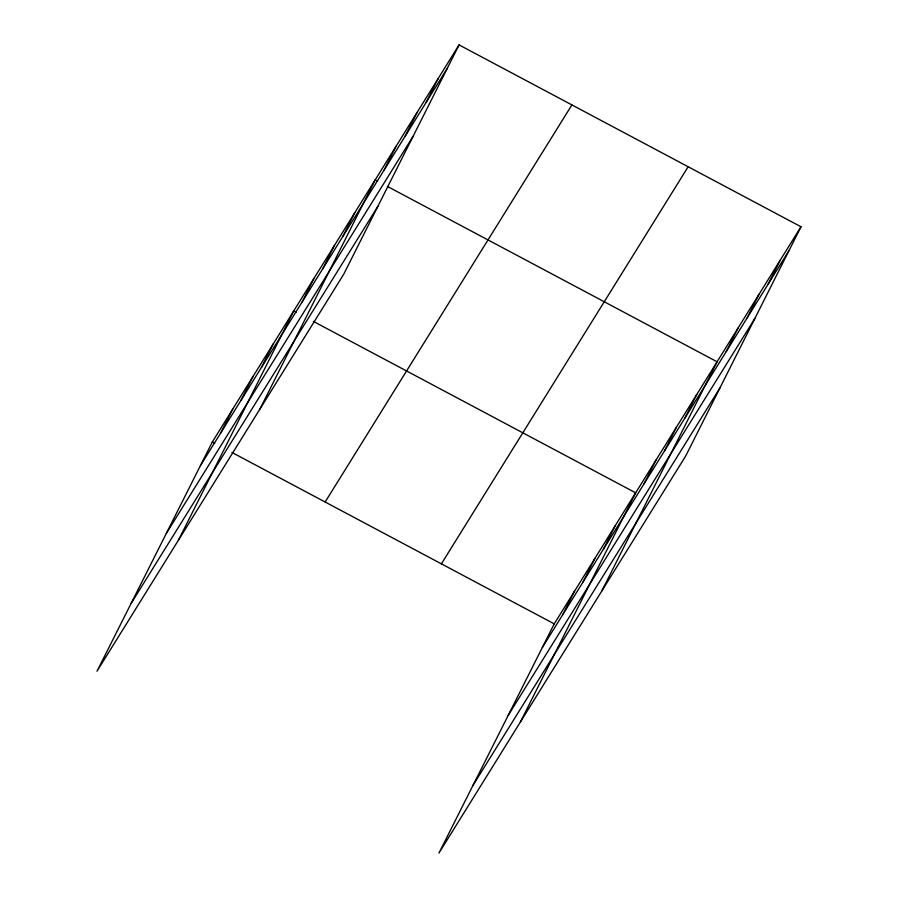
<?xml version="1.0" encoding="UTF-8"?>
<svg xmlns="http://www.w3.org/2000/svg" width="898" height="898" viewBox="0 0 898 898"><rect width="100%" height="100%" fill="white"/><g stroke="black" fill="none" stroke-linecap="round" stroke-linejoin="round"><path stroke-width="1.35" d="M459.069 44.9L212.298 442.007L97.006 671.233L343.777 274.137L459.069 44.9L800.994 226.767L685.702 455.993L438.931 853.1L554.223 623.863L800.994 226.767M220.751 432.915L232.661 409.241M241.113 400.149L253.023 376.475M261.475 367.394L273.374 343.721M178.444 540.192L293.736 310.955L296.183 312.268M302.188 301.874L314.098 278.2M322.55 269.108L334.449 245.435M342.901 236.342L354.811 212.68M259.881 409.151L375.173 179.914L377.62 181.216M384.243 169.834L396.141 146.161M405.211 136.081L417.121 112.407M426.191 102.327L438.101 78.654M562.676 614.782L574.574 591.109M583.027 582.016L594.936 558.343M603.389 549.262L615.298 525.588M520.357 722.059L635.649 492.822L313.357 321.394M644.102 483.73L656.011 460.068M664.464 450.976L676.374 427.302M684.826 418.21L696.725 394.536M601.795 591.007L717.087 361.782L387.431 186.436M726.156 351.702L738.066 328.028M747.136 317.948L759.046 294.275M768.116 284.195L780.014 260.521M200.4 465.669L447.17 68.574M166.276 533.513L413.046 136.406M131.13 603.4L377.901 206.293M325.132 502.016L571.903 104.92M441.389 563.854L688.16 166.747M542.313 647.537L789.084 250.441M508.189 715.369L754.971 318.274M473.044 785.267L719.814 388.161M212.298 442.007L214.757 443.309M231.92 452.435L554.223 623.863"/></g></svg>
